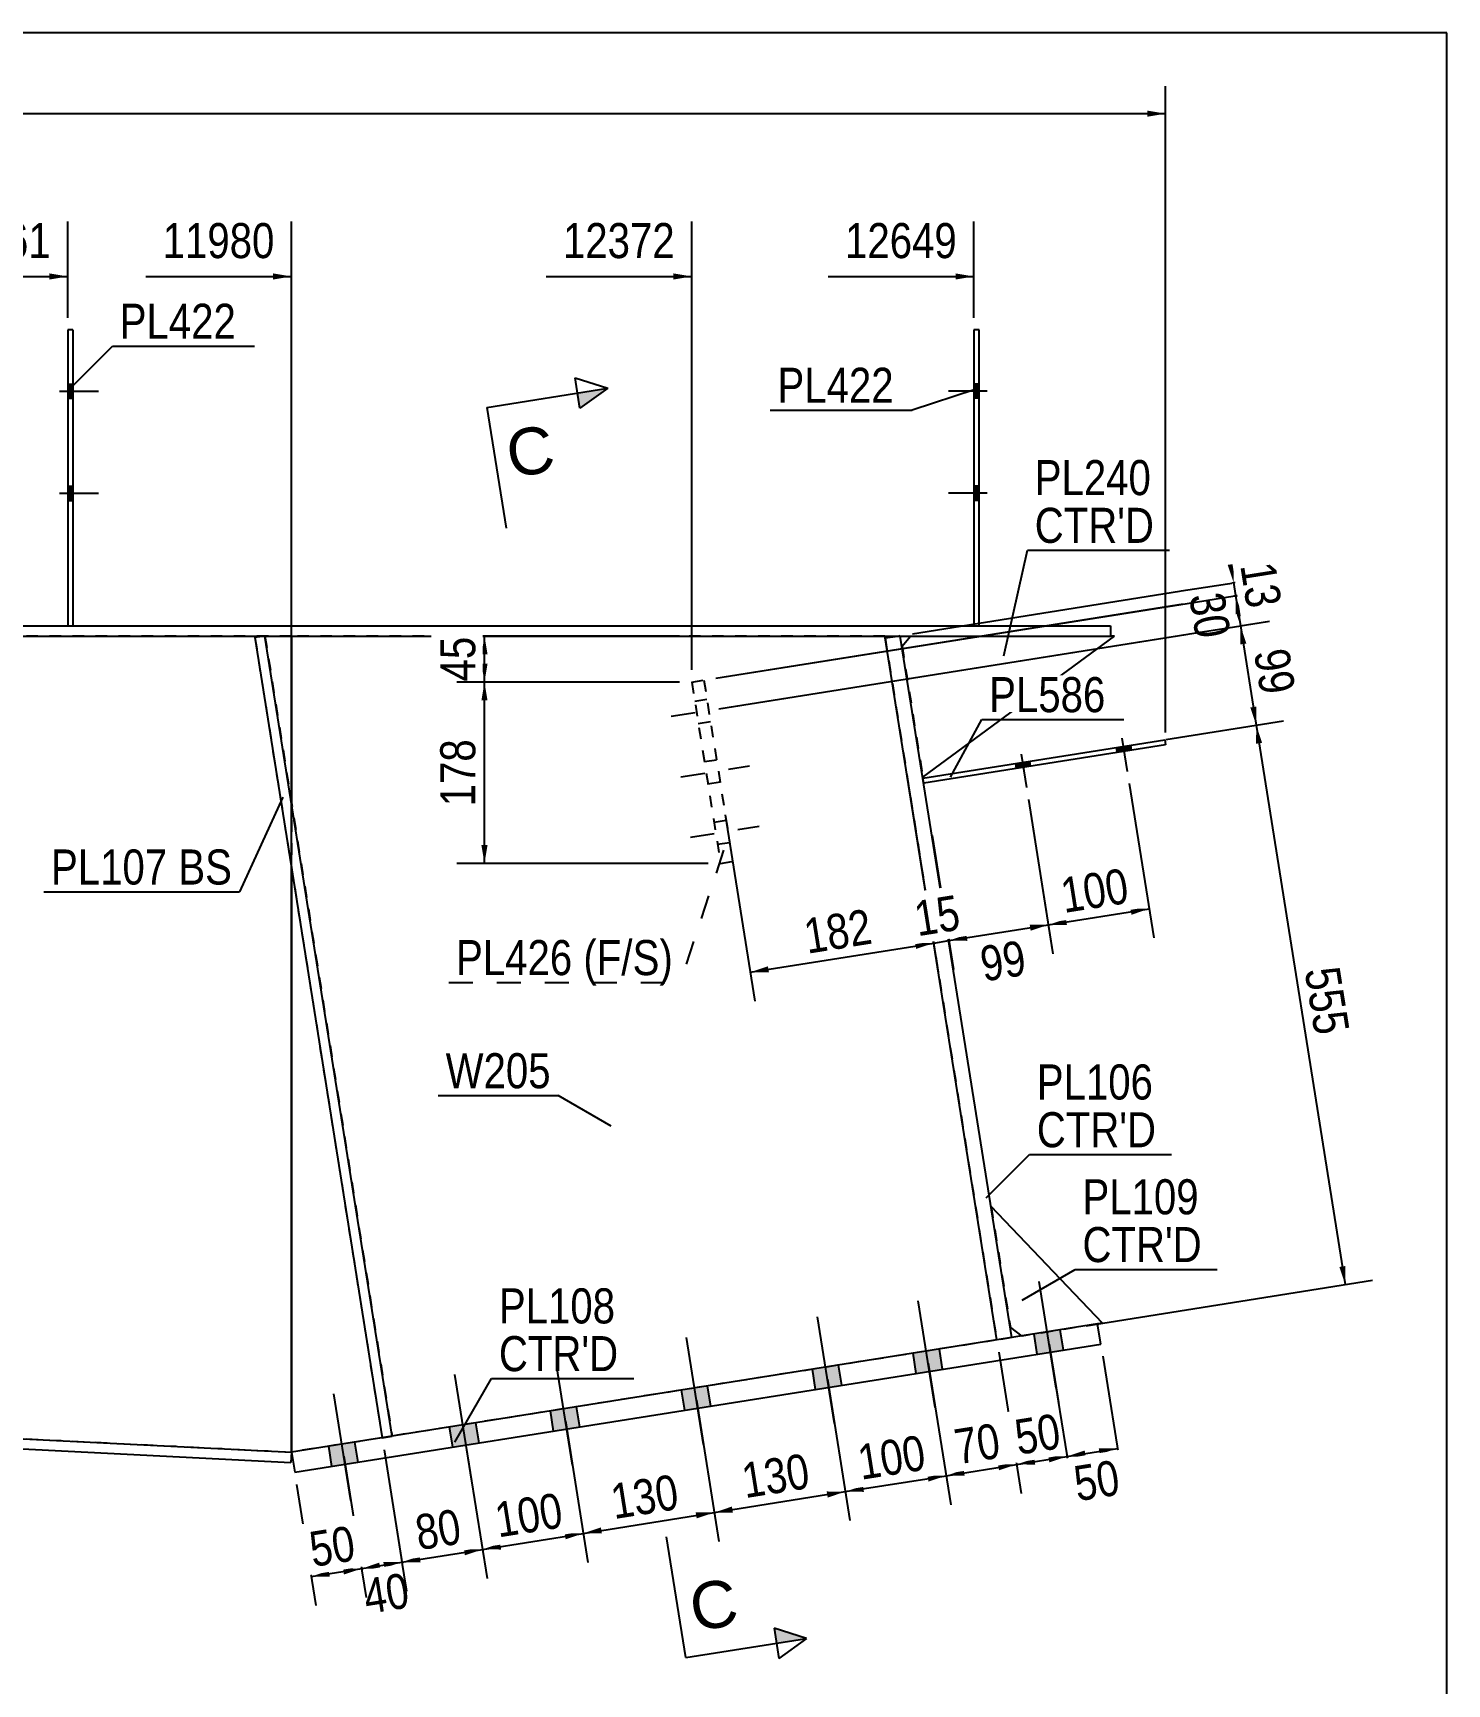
# Model space of a CAD drawing. Header units: millimetres. Extents: x -1018 to -615, y -194 to 83.
# Drawn here: x -730.6 to -615.1, y -52.3 to 82.6 of the extents above; entities that cross this region are included whole.
import ezdxf

# ---------------------------------------------------------------- set-up
doc = ezdxf.new("R2010")
doc.units = ezdxf.units.MM
doc.linetypes.add('DXK_LINE_DOT1', pattern=[1.8814, 0.9407, -0.9407])
doc.linetypes.add('DXK_LINE_DOT2', pattern=[3.9198, 1.9599, -1.9599])
doc.styles.add('Arial', font='ARIAL.TTF', dxfattribs={"height": 0.2})
doc.styles.add('Arial Narrow', font='ARIALN.TTF', dxfattribs={"height": 0.2})

# ---------------------------------------------------------------- blocks, each defined once
blk = doc.blocks.new('Unknown-624476512-1210')
at = {"color": 5, "linetype": 'Continuous'}
for p, q in [((-615.11, 82.59), (-1015.11, 82.59)), ((-615.11, -194.41), (-615.11, 82.59))]:
    blk.add_line(p, q, dxfattribs=at)
blk = doc.blocks.new('Part-624476512-1689 - 1666')
at = {"color": 2, "linetype": 'Continuous'}
for p, q in [((-764.14, 34.17), (-755.81, 34.17)), ((-764.14, 34.17), (-764.14, 33.33)), ((-755.71, 34.17), (-736.85, 34.17)), ((-736.75, 34.17), (-642.59, 34.17)), ((-642.59, 34.17), (-642.59, 33.33)), ((-764.14, 33.33), (-755.81, 33.33)), ((-755.71, 33.33), (-736.85, 33.33)), ((-736.75, 33.33), (-642.59, 33.33))]:
    blk.add_line(p, q, dxfattribs=at)
blk = doc.blocks.new('Part-624476512-2057 - 1666')
at = {"color": 2, "linetype": 'Continuous'}
for p, q in [((-727.34, 58.33), (-727.75, 58.33)), ((-727.75, 58.33), (-727.75, 34.17)), ((-727.34, 58.33), (-727.34, 34.17))]:
    blk.add_line(p, q, dxfattribs=at)
at = {"color": 7, "linetype": 'DXK_LINE_DOT1'}
blk.add_line((-727.75, 34.17), (-727.34, 34.17), dxfattribs=at)
blk = doc.blocks.new('Part-624476512-1738 - 1666')
at = {"color": 2, "linetype": 'Continuous'}
for p, q in [((-789.98, 33.33), (-789.98, -20.83)), ((-709.49, 19.73), (-709.49, 33.33)), ((-709.49, 14.42), (-709.49, -33.33))]:
    blk.add_line(p, q, dxfattribs=at)
at = {"color": 7, "linetype": 'DXK_LINE_DOT1'}
for p, q in [((-755.81, 33.33), (-789.98, 33.33)), ((-736.85, 33.33), (-755.71, 33.33)), ((-709.49, 33.33), (-736.75, 33.33)), ((-709.49, 33.33), (-709.49, 14.42)), ((-789.98, -20.83), (-755.81, -22.54)), ((-755.71, -26.38), (-736.85, -27.32)), ((-736.75, -31.97), (-709.49, -33.33))]:
    blk.add_line(p, q, dxfattribs=at)
blk = doc.blocks.new('Part-624476512-2052 - 1666')
at = {"color": 2, "linetype": 'Continuous'}
for p, q in [((-653.33, 58.33), (-653.75, 58.33)), ((-653.75, 58.33), (-653.75, 34.17)), ((-653.33, 34.17), (-653.33, 58.33))]:
    blk.add_line(p, q, dxfattribs=at)
at = {"color": 7, "linetype": 'DXK_LINE_DOT1'}
blk.add_line((-653.75, 34.17), (-653.33, 34.17), dxfattribs=at)
blk = doc.blocks.new('Part-624476512-1809 - 1666')
at = {"color": 2, "linetype": 'Continuous'}
for p, q in [((-798.43, -20.83), (-806.76, -20.83)), ((-806.76, -20.83), (-806.76, -21.67)), ((-789.98, -20.83), (-798.33, -20.83)), ((-789.98, -20.83), (-755.81, -22.54)), ((-806.76, -21.67), (-798.43, -21.67)), ((-798.33, -21.67), (-790, -21.67)), ((-790, -21.67), (-755.81, -23.38)), ((-755.71, -26.38), (-736.85, -27.32)), ((-755.71, -27.21), (-736.85, -28.16)), ((-736.75, -31.97), (-709.49, -33.33)), ((-736.75, -32.8), (-709.53, -34.17)), ((-709.49, -33.33), (-709.53, -34.17))]:
    blk.add_line(p, q, dxfattribs=at)
blk = doc.blocks.new('Part-624476512-2133 - 1666')
at = {"color": 7, "linetype": 'DXK_LINE_DOT1'}
for p, q in [((-676.79, 29.57), (-675.8, 29.72)), ((-675.8, 29.72), (-673.45, 14.91)), ((-676.79, 29.57), (-674.44, 14.75)), ((-674.44, 14.75), (-673.45, 14.91))]:
    blk.add_line(p, q, dxfattribs=at)
blk = doc.blocks.new('Part-624476512-1884 - 1666')
at = {"color": 2, "linetype": 'Continuous'}
for p, q in [((-661, 33.17), (-659.96, 33.33)), ((-651.88, -24.17), (-661, 33.17)), ((-650.64, -23.98), (-659.76, 33.33))]:
    blk.add_line(p, q, dxfattribs=at)
at = {"color": 7, "linetype": 'DXK_LINE_DOT1'}
for p, q in [((-659.96, 33.33), (-659.76, 33.37)), ((-659.76, 33.37), (-659.76, 33.33)), ((-650.64, -23.98), (-651.88, -24.17))]:
    blk.add_line(p, q, dxfattribs=at)
blk = doc.blocks.new('Part-624476512-1906 - 1666')
at = {"color": 2, "linetype": 'Continuous'}
for p, q in [((-711.65, 33.33), (-712.47, 33.2)), ((-712.47, 33.2), (-702.08, -32.16)), ((-701.26, -32.02), (-711.65, 33.33))]:
    blk.add_line(p, q, dxfattribs=at)
at = {"color": 7, "linetype": 'DXK_LINE_DOT1'}
blk.add_line((-702.08, -32.16), (-701.26, -32.02), dxfattribs=at)
blk = doc.blocks.new('Part-624476512-1928 - 1666')
at = {"color": 7, "linetype": 'DXK_LINE_DOT1'}
for p, q in [((-711.65, 33.33), (-712.47, 33.2)), ((-712.47, 33.2), (-702.08, -32.16)), ((-711.65, 33.33), (-701.26, -32.02))]:
    blk.add_line(p, q, dxfattribs=at)
blk = doc.blocks.new('Part-624476512-1957 - 1666')
at = {"color": 2, "linetype": 'Continuous'}
for p, q in [((-659.62, 32.51), (-658.92, 33.33)), ((-657.92, 21.81), (-642.26, 33.33)), ((-642.26, 33.33), (-642.59, 33.33))]:
    blk.add_line(p, q, dxfattribs=at)
at = {"color": 7, "linetype": 'DXK_LINE_DOT1'}
for p, q in [((-659.62, 32.51), (-657.92, 21.81)), ((-658.92, 33.33), (-642.59, 33.33))]:
    blk.add_line(p, q, dxfattribs=at)
blk = doc.blocks.new('Part-624476512-2111 - 1666')
at = {"color": 2, "linetype": 'Continuous'}
for p, q in [((-657.91, 21.72), (-638.16, 24.86)), ((-638.09, 24.45), (-657.84, 21.31)), ((-638.16, 24.86), (-638.09, 24.45))]:
    blk.add_line(p, q, dxfattribs=at)
at = {"color": 7, "linetype": 'DXK_LINE_DOT1'}
blk.add_line((-657.84, 21.31), (-657.91, 21.72), dxfattribs=at)
blk = doc.blocks.new('Part-624476512-1986 - 1666')
at = {"color": 2, "linetype": 'Continuous'}
for p, q in [((-643.65, -22.86), (-709.49, -33.33)), ((-643.39, -24.51), (-643.65, -22.86)), ((-709.22, -34.98), (-643.39, -24.51)), ((-709.49, -33.33), (-709.22, -34.98))]:
    blk.add_line(p, q, dxfattribs=at)
blk = doc.blocks.new('Part-624476512-2015 - 1666')
at = {"color": 2, "linetype": 'Continuous'}
for p, q in [((-643.24, -22.8), (-652.34, -13.28)), ((-643.24, -22.8), (-643.65, -22.86)), ((-650.77, -23.15), (-649.82, -23.85))]:
    blk.add_line(p, q, dxfattribs=at)
at = {"color": 7, "linetype": 'DXK_LINE_DOT1'}
for p, q in [((-652.34, -13.28), (-650.77, -23.15)), ((-643.65, -22.86), (-649.82, -23.85))]:
    blk.add_line(p, q, dxfattribs=at)
blk = doc.blocks.new('Part-624476512-2295 - 1666')
at = {"color": 2, "linetype": 'Continuous'}
for p, q in [((-709.49, 33.33), (-709.49, 19.73)), ((-661, 33.17), (-661.02, 33.33)), ((-709.49, -33.33), (-709.49, 14.42))]:
    blk.add_line(p, q, dxfattribs=at)
at = {"color": 7, "linetype": 'DXK_LINE_DOT1'}
for p, q in [((-661.02, 33.33), (-709.49, 33.33)), ((-661, 33.17), (-651.88, -24.17)), ((-651.88, -24.17), (-701.26, -32.02)), ((-702.08, -32.16), (-709.49, -33.33))]:
    blk.add_line(p, q, dxfattribs=at)
blk = doc.blocks.new('Bolt-624476512-2296 - 1666')
at = {"linetype": 'Continuous'}
for points in [[(-646.69, -23.35), (-648.83, -23.69), (-648.57, -25.33), (-646.43, -24.99)], [(-646.69, -23.35), (-648.83, -23.69), (-648.57, -25.33), (-646.43, -24.99)], [(-656.57, -24.92), (-658.71, -25.26), (-658.45, -26.9), (-656.31, -26.56)], [(-656.57, -24.92), (-658.71, -25.26), (-658.45, -26.9), (-656.31, -26.56)], [(-664.8, -26.23), (-666.94, -26.57), (-666.68, -28.21), (-664.54, -27.87)], [(-664.8, -26.23), (-666.94, -26.57), (-666.68, -28.21), (-664.54, -27.87)], [(-675.5, -27.93), (-677.64, -28.27), (-677.37, -29.91), (-675.24, -29.57)], [(-675.5, -27.93), (-677.64, -28.27), (-677.37, -29.91), (-675.24, -29.57)], [(-686.2, -29.63), (-688.34, -29.97), (-688.07, -31.62), (-685.93, -31.28)], [(-686.2, -29.63), (-688.34, -29.97), (-688.07, -31.62), (-685.93, -31.28)], [(-694.43, -30.94), (-696.57, -31.28), (-696.3, -32.92), (-694.16, -32.58)], [(-694.43, -30.94), (-696.57, -31.28), (-696.3, -32.92), (-694.16, -32.58)], [(-704.3, -32.51), (-706.44, -32.85), (-706.18, -34.5), (-704.04, -34.15)], [(-704.3, -32.51), (-706.44, -32.85), (-706.18, -34.5), (-704.04, -34.15)]]:
    blk.add_hatch(color=3, dxfattribs=at).paths.add_polyline_path(points)
at = {"color": 3, "linetype": 'Continuous'}
for p, q in [((-647.03, -28.12), (-648.42, -19.4)), ((-647.03, -28.12), (-648.42, -19.4)), ((-656.91, -29.69), (-658.29, -20.97)), ((-656.91, -29.69), (-658.29, -20.97)), ((-665.14, -31), (-666.52, -22.28)), ((-665.14, -31), (-666.52, -22.28)), ((-675.84, -32.7), (-677.22, -23.98)), ((-675.84, -32.7), (-677.22, -23.98)), ((-648.57, -25.33), (-648.83, -23.69)), ((-648.57, -25.33), (-648.83, -23.69)), ((-646.43, -24.99), (-646.69, -23.35)), ((-646.43, -24.99), (-646.69, -23.35)), ((-658.45, -26.9), (-658.71, -25.26)), ((-658.45, -26.9), (-658.71, -25.26)), ((-656.31, -26.56), (-656.57, -24.92)), ((-656.31, -26.56), (-656.57, -24.92)), ((-686.53, -34.4), (-687.92, -25.68)), ((-686.53, -34.4), (-687.92, -25.68)), ((-666.68, -28.21), (-666.94, -26.57)), ((-666.68, -28.21), (-666.94, -26.57)), ((-664.54, -27.87), (-664.8, -26.23)), ((-664.54, -27.87), (-664.8, -26.23)), ((-694.76, -35.71), (-696.15, -26.99)), ((-694.76, -35.71), (-696.15, -26.99)), ((-677.37, -29.91), (-677.64, -28.27)), ((-677.37, -29.91), (-677.64, -28.27)), ((-675.24, -29.57), (-675.5, -27.93)), ((-675.24, -29.57), (-675.5, -27.93)), ((-704.64, -37.28), (-706.03, -28.56)), ((-704.64, -37.28), (-706.03, -28.56)), ((-685.93, -31.28), (-686.2, -29.63)), ((-685.93, -31.28), (-686.2, -29.63)), ((-694.16, -32.58), (-694.43, -30.94)), ((-694.16, -32.58), (-694.43, -30.94)), ((-688.07, -31.62), (-688.34, -29.97)), ((-688.07, -31.62), (-688.34, -29.97)), ((-696.3, -32.92), (-696.57, -31.28)), ((-696.3, -32.92), (-696.57, -31.28)), ((-706.18, -34.5), (-706.44, -32.85)), ((-706.18, -34.5), (-706.44, -32.85)), ((-704.04, -34.15), (-704.3, -32.51)), ((-704.04, -34.15), (-704.3, -32.51))]:
    blk.add_line(p, q, dxfattribs=at)
blk = doc.blocks.new('Bolt-624476512-2297 - 1666')
at = {"color": 3, "linetype": 'DXK_LINE_DOT2'}
for p, q in [((-678.46, 26.77), (-672.86, 27.66)), ((-676.54, 28), (-675.56, 28.16)), ((-676.26, 26.19), (-675.27, 26.35)), ((-675.76, 23.07), (-674.77, 23.22)), ((-677.67, 21.83), (-672.08, 22.72)), ((-675.47, 21.26), (-674.48, 21.41)), ((-676.89, 16.9), (-671.29, 17.79)), ((-674.97, 18.13), (-673.99, 18.29)), ((-674.69, 16.32), (-673.7, 16.47))]:
    blk.add_line(p, q, dxfattribs=at)
blk = doc.blocks.new('Bolt-624476512-2302 - 1666')
at = {"linetype": 'Continuous'}
for points in [[(-727.34, 52.75), (-727.34, 53.91), (-727.75, 53.91), (-727.75, 52.75)], [(-727.34, 52.75), (-727.34, 53.91), (-727.75, 53.91), (-727.75, 52.75)], [(-727.34, 44.41), (-727.34, 45.58), (-727.75, 45.58), (-727.75, 44.41)], [(-727.34, 44.41), (-727.34, 45.58), (-727.75, 45.58), (-727.75, 44.41)]]:
    blk.add_hatch(color=3, dxfattribs=at).paths.add_polyline_path(points)
at = {"color": 3, "linetype": 'Continuous'}
for p, q in [((-728.42, 53.33), (-725.25, 53.33)), ((-728.42, 53.33), (-725.25, 53.33)), ((-727.75, 53.91), (-727.34, 53.91)), ((-727.75, 53.91), (-727.34, 53.91)), ((-727.75, 52.75), (-727.34, 52.75)), ((-727.75, 52.75), (-727.34, 52.75)), ((-728.42, 45), (-725.25, 45)), ((-728.42, 45), (-725.25, 45)), ((-727.75, 45.58), (-727.34, 45.58)), ((-727.75, 45.58), (-727.34, 45.58)), ((-727.75, 44.41), (-727.34, 44.41)), ((-727.75, 44.41), (-727.34, 44.41))]:
    blk.add_line(p, q, dxfattribs=at)
blk = doc.blocks.new('Bolt-624476512-2306 - 1666')
at = {"linetype": 'Continuous'}
for points in [[(-642.06, 23.82), (-640.91, 24), (-640.97, 24.42), (-642.13, 24.23)], [(-642.06, 23.82), (-640.91, 24), (-640.97, 24.42), (-642.13, 24.23)], [(-650.29, 22.51), (-649.14, 22.7), (-649.2, 23.11), (-650.36, 22.92)], [(-650.29, 22.51), (-649.14, 22.7), (-649.2, 23.11), (-650.36, 22.92)]]:
    blk.add_hatch(color=3, dxfattribs=at).paths.add_polyline_path(points)
at = {"color": 3, "linetype": 'Continuous'}
for p, q in [((-641.66, 24.98), (-641.22, 22.27)), ((-641.66, 24.98), (-641.22, 22.27)), ((-640.97, 24.42), (-640.91, 24)), ((-640.97, 24.42), (-640.91, 24)), ((-649.89, 23.67), (-649.45, 20.96)), ((-649.89, 23.67), (-649.45, 20.96)), ((-649.2, 23.11), (-649.14, 22.7)), ((-649.2, 23.11), (-649.14, 22.7)), ((-642.13, 24.23), (-642.06, 23.82)), ((-642.13, 24.23), (-642.06, 23.82)), ((-650.36, 22.92), (-650.29, 22.51)), ((-650.36, 22.92), (-650.29, 22.51))]:
    blk.add_line(p, q, dxfattribs=at)
blk = doc.blocks.new('Bolt-624476512-6372 - 1666')
at = {"linetype": 'Continuous'}
for points in [[(-653.33, 52.75), (-653.33, 53.91), (-653.75, 53.91), (-653.75, 52.75)], [(-653.33, 52.75), (-653.33, 53.91), (-653.75, 53.91), (-653.75, 52.75)], [(-653.33, 44.41), (-653.33, 45.58), (-653.75, 45.58), (-653.75, 44.41)], [(-653.33, 44.41), (-653.33, 45.58), (-653.75, 45.58), (-653.75, 44.41)]]:
    blk.add_hatch(color=3, dxfattribs=at).paths.add_polyline_path(points)
at = {"color": 3, "linetype": 'Continuous'}
for p, q in [((-652.67, 53.33), (-655.83, 53.33)), ((-652.67, 53.33), (-655.83, 53.33)), ((-653.33, 53.91), (-653.75, 53.91)), ((-653.33, 53.91), (-653.75, 53.91)), ((-653.33, 52.75), (-653.75, 52.75)), ((-653.33, 52.75), (-653.75, 52.75)), ((-652.67, 45), (-655.83, 45)), ((-652.67, 45), (-655.83, 45)), ((-653.33, 45.58), (-653.75, 45.58)), ((-653.33, 45.58), (-653.75, 45.58)), ((-653.33, 44.41), (-653.75, 44.41)), ((-653.33, 44.41), (-653.75, 44.41))]:
    blk.add_line(p, q, dxfattribs=at)
blk = doc.blocks.new('StraightDimension-624476512-7643 - 1666')
at = {"linetype": 'Continuous'}
for points in [[(-632.38, 35.11), (-632.37, 36.63), (-631.89, 35.19)], [(-631.97, 35.68), (-631.98, 34.16), (-632.46, 35.6)]]:
    blk.add_hatch(color=7, dxfattribs=at).paths.add_polyline_path(points)
at = {"color": 7, "linetype": 'Continuous'}
for p, q in [((-674.82, 29.88), (-630, 37.01)), ((-632.37, 36.63), (-631.98, 34.16)), ((-674.42, 27.41), (-629.61, 34.54))]:
    blk.add_line(p, q, dxfattribs=at)
at = {"color": 0}
blk.add_wipeout([(-636.09, 32.32), (-631.94, 32.98), (-632.7, 37.77), (-636.85, 37.11)], dxfattribs=at)
at = {"color": 3, "style": 'Arial Narrow'}
blk.add_text('30', height=2.863, rotation=-80.9647, dxfattribs=at).set_placement((-636.17, 36.61))
blk = doc.blocks.new('StraightDimension-624476512-7788 - 1666')
at = {"linetype": 'Continuous'}
for points in [[(-658.55, 8.26), (-657.03, 8.25), (-658.47, 7.77)], [(-670.49, 5.86), (-672.01, 5.87), (-670.57, 6.35)]]:
    blk.add_hatch(color=7, dxfattribs=at).paths.add_polyline_path(points)
at = {"color": 7, "linetype": 'Continuous'}
for p, q in [((-659.08, 21.1), (-656.66, 5.88)), ((-674.05, 18.72), (-671.63, 3.5)), ((-672.01, 5.87), (-657.03, 8.25))]:
    blk.add_line(p, q, dxfattribs=at)
at = {"color": 0}
blk.add_wipeout([(-661.24, 7.73), (-661.9, 11.88), (-668.51, 10.83), (-667.85, 6.68)], dxfattribs=at)
at = {"color": 3, "style": 'Arial Narrow'}
blk.add_text('182', height=2.863, rotation=9.0355, dxfattribs=at).set_placement((-667.35, 7.37))
blk = doc.blocks.new('StraightDimension-624476512-6699 - 1666')
at = {"linetype": 'Continuous'}
blk.add_hatch(color=7, dxfattribs=at).paths.add_polyline_path([(-678.29, 62.95), (-676.79, 62.7), (-678.29, 62.45)])
at = {"color": 7, "linetype": 'Continuous'}
for p, q in [((-676.79, 30.57), (-676.79, 67.2)), ((-688.68, 62.7), (-676.79, 62.7))]:
    blk.add_line(p, q, dxfattribs=at)
at = {"color": 0}
blk.add_wipeout([(-677.57, 63.6), (-677.57, 67.8), (-687.91, 67.8), (-687.91, 63.6)], dxfattribs=at)
at = {"color": 3, "style": 'Arial Narrow'}
blk.add_text('12372', height=2.863, dxfattribs=at).set_placement((-687.31, 64.2))
blk = doc.blocks.new('StraightDimension-624476512-7641 - 1666')
at = {"linetype": 'Continuous'}
for points in [[(-630.7, 24.53), (-630.69, 26.05), (-630.21, 24.61)], [(-623.41, -18.13), (-623.42, -19.65), (-623.9, -18.21)]]:
    blk.add_hatch(color=7, dxfattribs=at).paths.add_polyline_path(points)
at = {"color": 7, "linetype": 'Continuous'}
for p, q in [((-638.08, 24.88), (-628.47, 26.4)), ((-630.69, 26.05), (-623.42, -19.65)), ((-644.59, -23.01), (-621.2, -19.29))]:
    blk.add_line(p, q, dxfattribs=at)
at = {"color": 0}
blk.add_wipeout([(-626.38, -0.08), (-622.23, 0.58), (-623.28, 7.19), (-627.43, 6.53)], dxfattribs=at)
at = {"color": 3, "style": 'Arial Narrow'}
blk.add_text('555', height=2.863, rotation=-80.9647, dxfattribs=at).set_placement((-626.74, 6.03))
blk = doc.blocks.new('StraightDimension-624476512-2736 - 1666')
at = {"linetype": 'Continuous'}
for points in [[(-676.47, -38.25), (-674.95, -38.27), (-676.39, -38.75)], [(-684.13, -39.98), (-685.65, -39.97), (-684.21, -39.48)]]:
    blk.add_hatch(color=7, dxfattribs=at).paths.add_polyline_path(points)
at = {"color": 7, "linetype": 'Continuous'}
for p, q in [((-676.41, -29.09), (-674.57, -40.64)), ((-687.11, -30.79), (-685.27, -42.34)), ((-685.65, -39.97), (-674.95, -38.27))]:
    blk.add_line(p, q, dxfattribs=at)
at = {"color": 0}
blk.add_wipeout([(-677.02, -38.44), (-677.68, -34.3), (-684.28, -35.35), (-683.62, -39.49)], dxfattribs=at)
at = {"color": 3, "style": 'Arial Narrow'}
blk.add_text('130', height=2.863, rotation=9.0355, dxfattribs=at).set_placement((-683.13, -38.81))
blk = doc.blocks.new('StraightDimension-624476512-7786 - 1666')
at = {"linetype": 'Continuous'}
for points in [[(-649.19, 9.75), (-647.67, 9.74), (-649.11, 9.26)], [(-654.28, 8.43), (-655.8, 8.45), (-654.36, 8.93)]]:
    blk.add_hatch(color=7, dxfattribs=at).paths.add_polyline_path(points)
at = {"color": 7, "linetype": 'Continuous'}
for p, q in [((-649.3, 19.97), (-647.32, 7.52)), ((-657.17, 17.04), (-655.44, 6.22)), ((-655.8, 8.45), (-647.67, 9.74))]:
    blk.add_line(p, q, dxfattribs=at)
at = {"color": 0}
blk.add_wipeout([(-648.65, 5.18), (-649.31, 9.33), (-654.11, 8.56), (-653.45, 4.42)], dxfattribs=at)
at = {"color": 3, "style": 'Arial Narrow'}
blk.add_text('99', height=2.863, rotation=9.0355, dxfattribs=at).set_placement((-652.95, 5.1))
blk = doc.blocks.new('StraightDimension-624476512-7961 - 1666')
at = {"linetype": 'Continuous'}
blk.add_hatch(color=7, dxfattribs=at).paths.add_polyline_path([(-639.59, 76.25), (-638.09, 76), (-639.59, 75.75)])
at = {"color": 7, "linetype": 'Continuous'}
for p, q in [((-638.09, 25.45), (-638.09, 78.25)), ((-1000, 76), (-638.09, 76))]:
    blk.add_line(p, q, dxfattribs=at)
blk = doc.blocks.new('StraightDimension-624476512-2668 - 1666')
at = {"linetype": 'Continuous'}
for points in [[(-702.23, -42.86), (-703.75, -42.85), (-702.31, -42.36)], [(-701.98, -42.31), (-700.46, -42.32), (-701.9, -42.8)]]:
    blk.add_hatch(color=7, dxfattribs=at).paths.add_polyline_path(points)
at = {"color": 7, "linetype": 'Continuous'}
for p, q in [((-705.21, -33.67), (-703.4, -45.07)), ((-701.92, -33.14), (-700.11, -44.54)), ((-703.75, -42.85), (-700.46, -42.32))]:
    blk.add_line(p, q, dxfattribs=at)
at = {"color": 0}
blk.add_wipeout([(-699.03, -46.5), (-699.69, -42.35), (-704.48, -43.11), (-703.82, -47.26)], dxfattribs=at)
at = {"color": 3, "style": 'Arial Narrow'}
blk.add_text('40', height=2.863, rotation=9.0355, dxfattribs=at).set_placement((-703.33, -46.57))
blk = doc.blocks.new('StraightDimension-624476512-2686 - 1666')
at = {"linetype": 'Continuous'}
for points in [[(-706.35, -43.51), (-707.87, -43.5), (-706.43, -43.02)], [(-705.28, -42.83), (-703.75, -42.85), (-705.2, -43.33)]]:
    blk.add_hatch(color=7, dxfattribs=at).paths.add_polyline_path(points)
at = {"color": 7, "linetype": 'Continuous'}
for p, q in [((-705.21, -33.67), (-703.38, -45.22)), ((-709.07, -35.97), (-707.49, -45.87)), ((-707.87, -43.5), (-703.75, -42.85))]:
    blk.add_line(p, q, dxfattribs=at)
at = {"color": 0}
blk.add_wipeout([(-703.44, -42.64), (-704.1, -38.5), (-708.89, -39.26), (-708.23, -43.41)], dxfattribs=at)
at = {"color": 3, "style": 'Arial Narrow'}
blk.add_text('50', height=2.863, rotation=9.0355, dxfattribs=at).set_placement((-707.74, -42.72))
blk = doc.blocks.new('StraightDimension-624476512-2699 - 1666')
at = {"linetype": 'Continuous'}
for points in [[(-662.73, -36.58), (-664.25, -36.56), (-662.81, -36.08)], [(-657.54, -35.24), (-656.02, -35.26), (-657.46, -35.74)]]:
    blk.add_hatch(color=7, dxfattribs=at).paths.add_polyline_path(points)
at = {"color": 7, "linetype": 'Continuous'}
for p, q in [((-657.48, -26.08), (-655.64, -37.63)), ((-665.71, -27.38), (-663.87, -38.93)), ((-664.25, -36.56), (-656.02, -35.26))]:
    blk.add_line(p, q, dxfattribs=at)
at = {"color": 0}
blk.add_wipeout([(-656.86, -35.24), (-657.52, -31.09), (-664.12, -32.14), (-663.46, -36.29)], dxfattribs=at)
at = {"color": 3, "style": 'Arial Narrow'}
blk.add_text('100', height=2.863, rotation=9.0355, dxfattribs=at).set_placement((-662.96, -35.6))
blk = doc.blocks.new('StraightDimension-624476512-2705 - 1666')
at = {"linetype": 'Continuous'}
for points in [[(-654.5, -35.27), (-656.02, -35.26), (-654.58, -34.77)], [(-651.78, -34.33), (-650.26, -34.34), (-651.7, -34.82)]]:
    blk.add_hatch(color=7, dxfattribs=at).paths.add_polyline_path(points)
at = {"color": 7, "linetype": 'Continuous'}
for p, q in [((-651.72, -25.16), (-649.88, -36.71)), ((-657.48, -26.08), (-655.64, -37.63)), ((-656.02, -35.26), (-650.26, -34.34))]:
    blk.add_line(p, q, dxfattribs=at)
at = {"color": 0}
blk.add_wipeout([(-650.77, -34.27), (-651.43, -30.12), (-656.22, -30.88), (-655.56, -35.03)], dxfattribs=at)
at = {"color": 3, "style": 'Arial Narrow'}
blk.add_text('70', height=2.863, rotation=9.0355, dxfattribs=at).set_placement((-655.06, -34.34))
blk = doc.blocks.new('StraightDimension-624476512-2709 - 1666')
at = {"linetype": 'Continuous'}
for points in [[(-647.67, -33.67), (-646.15, -33.69), (-647.59, -34.17)], [(-648.74, -34.35), (-650.26, -34.34), (-648.82, -33.86)]]:
    blk.add_hatch(color=7, dxfattribs=at).paths.add_polyline_path(points)
at = {"color": 7, "linetype": 'Continuous'}
for p, q in [((-651.72, -25.16), (-649.88, -36.71)), ((-647.6, -24.51), (-645.77, -36.06)), ((-650.26, -34.34), (-646.15, -33.69))]:
    blk.add_line(p, q, dxfattribs=at)
at = {"color": 0}
blk.add_wipeout([(-645.83, -33.48), (-646.49, -29.33), (-651.28, -30.1), (-650.62, -34.25)], dxfattribs=at)
at = {"color": 3, "style": 'Arial Narrow'}
blk.add_text('50', height=2.863, rotation=9.0355, dxfattribs=at).set_placement((-650.13, -33.56))
blk = doc.blocks.new('StraightDimension-624476512-2723 - 1666')
at = {"linetype": 'Continuous'}
for points in [[(-644.62, -33.7), (-646.15, -33.69), (-644.7, -33.2)], [(-643.55, -33.02), (-642.03, -33.03), (-643.47, -33.51)]]:
    blk.add_hatch(color=7, dxfattribs=at).paths.add_polyline_path(points)
at = {"color": 7, "linetype": 'Continuous'}
for p, q in [((-647.6, -24.51), (-645.79, -35.91)), ((-643.23, -25.5), (-641.68, -35.25)), ((-646.15, -33.69), (-642.03, -33.03))]:
    blk.add_line(p, q, dxfattribs=at)
at = {"color": 0}
blk.add_wipeout([(-641.01, -37.27), (-641.67, -33.12), (-646.46, -33.89), (-645.8, -38.04)], dxfattribs=at)
at = {"color": 3, "style": 'Arial Narrow'}
blk.add_text('50', height=2.863, rotation=9.0355, dxfattribs=at).set_placement((-645.3, -37.35))
blk = doc.blocks.new('StraightDimension-624476512-2745 - 1666')
at = {"linetype": 'Continuous'}
for points in [[(-665.77, -36.55), (-664.25, -36.56), (-665.69, -37.05)], [(-673.43, -38.28), (-674.95, -38.27), (-673.51, -37.78)]]:
    blk.add_hatch(color=7, dxfattribs=at).paths.add_polyline_path(points)
at = {"color": 7, "linetype": 'Continuous'}
for p, q in [((-665.71, -27.38), (-663.87, -38.93)), ((-676.41, -29.09), (-674.57, -40.64)), ((-674.95, -38.27), (-664.25, -36.56))]:
    blk.add_line(p, q, dxfattribs=at)
at = {"color": 0}
blk.add_wipeout([(-666.32, -36.74), (-666.98, -32.59), (-673.58, -33.64), (-672.92, -37.79)], dxfattribs=at)
at = {"color": 3, "style": 'Arial Narrow'}
blk.add_text('130', height=2.863, rotation=9.0355, dxfattribs=at).set_placement((-672.43, -37.1))
blk = doc.blocks.new('StraightDimension-624476512-2754 - 1666')
at = {"linetype": 'Continuous'}
for points in [[(-695.4, -41.26), (-693.88, -41.28), (-695.32, -41.76)], [(-698.94, -42.33), (-700.46, -42.32), (-699.02, -41.84)]]:
    blk.add_hatch(color=7, dxfattribs=at).paths.add_polyline_path(points)
at = {"color": 7, "linetype": 'Continuous'}
for p, q in [((-695.34, -32.1), (-693.5, -43.65)), ((-701.92, -33.14), (-700.09, -44.69)), ((-700.46, -42.32), (-693.88, -41.28))]:
    blk.add_line(p, q, dxfattribs=at)
at = {"color": 0}
blk.add_wipeout([(-694.8, -41.27), (-695.46, -37.12), (-700.25, -37.88), (-699.59, -42.03)], dxfattribs=at)
at = {"color": 3, "style": 'Arial Narrow'}
blk.add_text('80', height=2.863, rotation=9.0355, dxfattribs=at).set_placement((-699.09, -41.35))
blk = doc.blocks.new('StraightDimension-624476512-2767 - 1666')
at = {"linetype": 'Continuous'}
for points in [[(-687.17, -39.96), (-685.65, -39.97), (-687.09, -40.45)], [(-692.36, -41.29), (-693.88, -41.28), (-692.44, -40.79)]]:
    blk.add_hatch(color=7, dxfattribs=at).paths.add_polyline_path(points)
at = {"color": 7, "linetype": 'Continuous'}
for p, q in [((-687.11, -30.79), (-685.27, -42.34)), ((-695.34, -32.1), (-693.5, -43.65)), ((-693.88, -41.28), (-685.65, -39.97))]:
    blk.add_line(p, q, dxfattribs=at)
at = {"color": 0}
blk.add_wipeout([(-686.49, -39.95), (-687.15, -35.8), (-693.75, -36.85), (-693.09, -41)], dxfattribs=at)
at = {"color": 3, "style": 'Arial Narrow'}
blk.add_text('100', height=2.863, rotation=9.0355, dxfattribs=at).set_placement((-692.59, -40.31))
blk = doc.blocks.new('StraightDimension-624476512-3624 - 1666')
at = {"linetype": 'Continuous'}
for points in [[(-693.97, 31.83), (-693.72, 33.33), (-693.47, 31.83)], [(-693.47, 31.07), (-693.72, 29.57), (-693.97, 31.07)]]:
    blk.add_hatch(color=7, dxfattribs=at).paths.add_polyline_path(points)
at = {"color": 7, "linetype": 'Continuous'}
for p, q in [((-677.79, 33.33), (-695.97, 33.33)), ((-693.72, 29.57), (-693.72, 33.33)), ((-677.79, 29.57), (-695.97, 29.57))]:
    blk.add_line(p, q, dxfattribs=at)
at = {"color": 0}
blk.add_wipeout([(-693.87, 33.88), (-698.07, 33.88), (-698.07, 29.02), (-693.87, 29.02)], dxfattribs=at)
at = {"color": 3, "style": 'Arial Narrow'}
blk.add_text('45', height=2.863, rotation=90.0002, dxfattribs=at).set_placement((-694.47, 29.62))
blk = doc.blocks.new('StraightDimension-624476512-3625 - 1666')
at = {"linetype": 'Continuous'}
for points in [[(-693.97, 28.07), (-693.72, 29.57), (-693.47, 28.07)], [(-693.47, 16.25), (-693.72, 14.75), (-693.97, 16.25)]]:
    blk.add_hatch(color=7, dxfattribs=at).paths.add_polyline_path(points)
at = {"color": 7, "linetype": 'Continuous'}
for p, q in [((-677.79, 29.57), (-695.97, 29.57)), ((-693.72, 14.75), (-693.72, 29.57)), ((-675.44, 14.75), (-695.97, 14.75))]:
    blk.add_line(p, q, dxfattribs=at)
at = {"color": 0}
blk.add_wipeout([(-693.87, 25.5), (-698.07, 25.5), (-698.07, 18.82), (-693.87, 18.82)], dxfattribs=at)
at = {"color": 3, "style": 'Arial Narrow'}
blk.add_text('178', height=2.863, rotation=90.0002, dxfattribs=at).set_placement((-694.47, 19.42))
blk = doc.blocks.new('StraightDimension-624476512-6698 - 1666')
at = {"linetype": 'Continuous'}
blk.add_hatch(color=7, dxfattribs=at).paths.add_polyline_path([(-655.25, 62.95), (-653.75, 62.7), (-655.25, 62.45)])
at = {"color": 7, "linetype": 'Continuous'}
for p, q in [((-653.75, 59.33), (-653.75, 67.2)), ((-665.64, 62.7), (-653.75, 62.7))]:
    blk.add_line(p, q, dxfattribs=at)
at = {"color": 0}
blk.add_wipeout([(-654.53, 63.6), (-654.53, 67.8), (-664.87, 67.8), (-664.87, 63.6)], dxfattribs=at)
at = {"color": 3, "style": 'Arial Narrow'}
blk.add_text('12649', height=2.863, dxfattribs=at).set_placement((-664.27, 64.2))
blk = doc.blocks.new('StraightDimension-624476512-6700 - 1666')
at = {"linetype": 'Continuous'}
blk.add_hatch(color=7, dxfattribs=at).paths.add_polyline_path([(-710.99, 62.95), (-709.49, 62.7), (-710.99, 62.45)])
at = {"color": 7, "linetype": 'Continuous'}
for p, q in [((-709.49, -32.33), (-709.49, 67.2)), ((-721.38, 62.7), (-709.49, 62.7))]:
    blk.add_line(p, q, dxfattribs=at)
at = {"color": 0}
blk.add_wipeout([(-710.26, 63.6), (-710.26, 67.8), (-720.6, 67.8), (-720.6, 63.6)], dxfattribs=at)
at = {"color": 3, "style": 'Arial Narrow'}
blk.add_text('11980', height=2.863, dxfattribs=at).set_placement((-720, 64.2))
blk = doc.blocks.new('StraightDimension-624476512-6701 - 1666')
at = {"linetype": 'Continuous'}
blk.add_hatch(color=7, dxfattribs=at).paths.add_polyline_path([(-729.25, 62.95), (-727.75, 62.7), (-729.25, 62.45)])
at = {"color": 7, "linetype": 'Continuous'}
for p, q in [((-727.75, 59.33), (-727.75, 67.2)), ((-739.65, 62.7), (-727.75, 62.7))]:
    blk.add_line(p, q, dxfattribs=at)
at = {"color": 0}
blk.add_wipeout([(-728.53, 63.6), (-728.53, 67.8), (-738.87, 67.8), (-738.87, 63.6)], dxfattribs=at)
at = {"color": 3, "style": 'Arial Narrow'}
blk.add_text('11761', height=2.863, dxfattribs=at).set_placement((-738.27, 64.2))
blk = doc.blocks.new('StraightDimension-624476512-7642 - 1666')
at = {"linetype": 'Continuous'}
for points in [[(-631.99, 32.64), (-631.98, 34.16), (-631.5, 32.72)], [(-630.68, 27.57), (-630.69, 26.05), (-631.17, 27.49)]]:
    blk.add_hatch(color=7, dxfattribs=at).paths.add_polyline_path(points)
at = {"color": 7, "linetype": 'Continuous'}
for p, q in [((-674.42, 27.41), (-629.76, 34.52)), ((-631.98, 34.16), (-630.69, 26.05)), ((-638.08, 24.88), (-628.47, 26.4))]:
    blk.add_line(p, q, dxfattribs=at)
at = {"color": 0}
blk.add_wipeout([(-630.8, 27.73), (-626.66, 28.39), (-627.42, 33.19), (-631.57, 32.53)], dxfattribs=at)
at = {"color": 3, "style": 'Arial Narrow'}
blk.add_text('99', height=2.863, rotation=-80.9647, dxfattribs=at).set_placement((-630.88, 32.03))
blk = doc.blocks.new('StraightDimension-624476512-7644 - 1666')
at = {"linetype": 'Continuous'}
for points in [[(-632.53, 39.21), (-632.54, 37.69), (-633.02, 39.14)], [(-632.38, 35.11), (-632.37, 36.63), (-631.89, 35.19)]]:
    blk.add_hatch(color=7, dxfattribs=at).paths.add_polyline_path(points)
at = {"color": 7, "linetype": 'Continuous'}
for p, q in [((-658.77, 33.52), (-630.32, 38.05)), ((-674.82, 29.88), (-630.15, 36.98)), ((-632.54, 37.69), (-632.37, 36.63))]:
    blk.add_line(p, q, dxfattribs=at)
at = {"color": 0}
blk.add_wipeout([(-631.93, 34.79), (-627.78, 35.45), (-628.54, 40.24), (-632.69, 39.58)], dxfattribs=at)
at = {"color": 3, "style": 'Arial Narrow'}
blk.add_text('13', height=2.863, rotation=-80.9647, dxfattribs=at).set_placement((-632, 39.09))
blk = doc.blocks.new('StraightDimension-624476512-7785 - 1666')
at = {"linetype": 'Continuous'}
for points in [[(-640.96, 11.06), (-639.44, 11.05), (-640.88, 10.56)], [(-646.15, 9.73), (-647.67, 9.74), (-646.23, 10.22)]]:
    blk.add_hatch(color=7, dxfattribs=at).paths.add_polyline_path(points)
at = {"color": 7, "linetype": 'Continuous'}
for p, q in [((-641.07, 21.28), (-639.06, 8.68)), ((-649.3, 19.97), (-647.29, 7.37)), ((-647.67, 9.74), (-639.44, 11.05))]:
    blk.add_line(p, q, dxfattribs=at)
at = {"color": 0}
blk.add_wipeout([(-640.28, 11.07), (-640.94, 15.21), (-647.54, 14.16), (-646.88, 10.02)], dxfattribs=at)
at = {"color": 3, "style": 'Arial Narrow'}
blk.add_text('100', height=2.863, rotation=9.0355, dxfattribs=at).set_placement((-646.38, 10.7))
blk = doc.blocks.new('StraightDimension-624476512-7787 - 1666')
at = {"linetype": 'Continuous'}
for points in [[(-658.55, 8.26), (-657.03, 8.25), (-658.47, 7.77)], [(-654.28, 8.43), (-655.8, 8.45), (-654.36, 8.93)]]:
    blk.add_hatch(color=7, dxfattribs=at).paths.add_polyline_path(points)
at = {"color": 7, "linetype": 'Continuous'}
for p, q in [((-659.08, 21.1), (-656.66, 5.88)), ((-657.17, 17.04), (-655.42, 6.08)), ((-657.03, 8.25), (-655.8, 8.45))]:
    blk.add_line(p, q, dxfattribs=at)
at = {"color": 0}
blk.add_wipeout([(-654.04, 8.88), (-654.7, 13.03), (-659.5, 12.26), (-658.84, 8.11)], dxfattribs=at)
at = {"color": 3, "style": 'Arial Narrow'}
blk.add_text('15', height=2.863, rotation=9.0355, dxfattribs=at).set_placement((-658.34, 8.8))
blk = doc.blocks.new('Mark-624476512-2107 - 1666')
at = {"color": 0}
blk.add_wipeout([(-643, 27.11), (-643, 30.11), (-652.5, 30.11), (-652.5, 27.11)], dxfattribs=at)
blk.add_wipeout([(-643, 27.11), (-643, 30.11), (-652.5, 30.11), (-652.5, 27.11)], dxfattribs=at)
at = {"color": 7, "linetype": 'Continuous'}
for p, q in [((-655.67, 21.8), (-653.1, 26.51)), ((-653.1, 26.51), (-641.5, 26.51))]:
    blk.add_line(p, q, dxfattribs=at)
at = {"color": 3, "style": 'Arial Narrow'}
blk.add_text('PL586', height=2.863, dxfattribs=at).set_placement((-652.5, 27.11))
blk = doc.blocks.new('Mark-624476512-1880 - 1666')
at = {"color": 0}
for points in [[(-639.11, -4.53), (-639.11, -1.53), (-648.61, -1.53), (-648.61, -4.53)], [(-638.86, -8.43), (-638.86, -5.43), (-648.61, -5.43), (-648.61, -8.43)]]:
    blk.add_wipeout(points, dxfattribs=at)
for points in [[(-639.11, -4.53), (-639.11, -1.53), (-648.61, -1.53), (-648.61, -4.53)], [(-638.86, -8.43), (-638.86, -5.43), (-648.61, -5.43), (-648.61, -8.43)]]:
    blk.add_wipeout(points, dxfattribs=at)
at = {"color": 7, "linetype": 'Continuous'}
for p, q in [((-652.75, -12.57), (-649.21, -9.03)), ((-649.21, -9.03), (-637.61, -9.03))]:
    blk.add_line(p, q, dxfattribs=at)
at = {"color": 3, "style": 'Arial Narrow'}
blk.add_text('PL106', height=2.863, dxfattribs=at).set_placement((-648.61, -4.53))
at = {"color": 1, "style": 'Arial Narrow'}
blk.add_text("CTR'D", height=2.863, dxfattribs=at).set_placement((-648.61, -8.43))
blk = doc.blocks.new('Mark-624476512-1953 - 1666')
at = {"color": 0}
for points in [[(-639.27, 44.84), (-639.27, 47.84), (-648.78, 47.84), (-648.78, 44.84)], [(-639.02, 40.94), (-639.02, 43.94), (-648.78, 43.94), (-648.78, 40.94)]]:
    blk.add_wipeout(points, dxfattribs=at)
for points in [[(-639.27, 44.84), (-639.27, 47.84), (-648.78, 47.84), (-648.78, 44.84)], [(-639.02, 40.94), (-639.02, 43.94), (-648.78, 43.94), (-648.78, 40.94)]]:
    blk.add_wipeout(points, dxfattribs=at)
at = {"color": 7, "linetype": 'Continuous'}
for p, q in [((-651.3, 31.71), (-649.38, 40.34)), ((-649.38, 40.34), (-637.77, 40.34))]:
    blk.add_line(p, q, dxfattribs=at)
at = {"color": 3, "style": 'Arial Narrow'}
blk.add_text('PL240', height=2.863, dxfattribs=at).set_placement((-648.78, 44.84))
at = {"color": 1, "style": 'Arial Narrow'}
blk.add_text("CTR'D", height=2.863, dxfattribs=at).set_placement((-648.78, 40.94))
blk = doc.blocks.new('Mark-624476512-1982 - 1666')
at = {"color": 0}
for points in [[(-683.03, -22.82), (-683.03, -19.82), (-692.54, -19.82), (-692.54, -22.82)], [(-682.78, -26.72), (-682.78, -23.72), (-692.54, -23.72), (-692.54, -26.72)]]:
    blk.add_wipeout(points, dxfattribs=at)
for points in [[(-683.03, -22.82), (-683.03, -19.82), (-692.54, -19.82), (-692.54, -22.82)], [(-682.78, -26.72), (-682.78, -23.72), (-692.54, -23.72), (-692.54, -26.72)]]:
    blk.add_wipeout(points, dxfattribs=at)
at = {"color": 7, "linetype": 'Continuous'}
for p, q in [((-696.14, -32.51), (-693.14, -27.32)), ((-693.14, -27.32), (-681.53, -27.32))]:
    blk.add_line(p, q, dxfattribs=at)
at = {"color": 3, "style": 'Arial Narrow'}
blk.add_text('PL108', height=2.863, dxfattribs=at).set_placement((-692.54, -22.82))
at = {"color": 1, "style": 'Arial Narrow'}
blk.add_text("CTR'D", height=2.863, dxfattribs=at).set_placement((-692.54, -26.72))
blk = doc.blocks.new('Mark-624476512-2011 - 1666')
at = {"color": 0}
for points in [[(-635.37, -13.91), (-635.37, -10.91), (-644.88, -10.91), (-644.88, -13.91)], [(-635.12, -17.81), (-635.12, -14.81), (-644.88, -14.81), (-644.88, -17.81)]]:
    blk.add_wipeout(points, dxfattribs=at)
for points in [[(-635.37, -13.91), (-635.37, -10.91), (-644.88, -10.91), (-644.88, -13.91)], [(-635.12, -17.81), (-635.12, -14.81), (-644.88, -14.81), (-644.88, -17.81)]]:
    blk.add_wipeout(points, dxfattribs=at)
at = {"color": 7, "linetype": 'Continuous'}
for p, q in [((-649.81, -20.91), (-645.48, -18.41)), ((-645.48, -18.41), (-633.87, -18.41))]:
    blk.add_line(p, q, dxfattribs=at)
at = {"color": 3, "style": 'Arial Narrow'}
blk.add_text('PL109', height=2.863, dxfattribs=at).set_placement((-644.88, -13.91))
at = {"color": 1, "style": 'Arial Narrow'}
blk.add_text("CTR'D", height=2.863, dxfattribs=at).set_placement((-644.88, -17.81))
blk = doc.blocks.new('Mark-624476512-2053 - 1666')
at = {"color": 0}
blk.add_wipeout([(-714.01, 57.61), (-714.01, 60.61), (-723.51, 60.61), (-723.51, 57.61)], dxfattribs=at)
blk.add_wipeout([(-714.01, 57.61), (-714.01, 60.61), (-723.51, 60.61), (-723.51, 57.61)], dxfattribs=at)
at = {"color": 7, "linetype": 'Continuous'}
for p, q in [((-727.65, 53.48), (-724.11, 57.01)), ((-724.11, 57.01), (-712.51, 57.01))]:
    blk.add_line(p, q, dxfattribs=at)
at = {"color": 3, "style": 'Arial Narrow'}
blk.add_text('PL422', height=2.863, dxfattribs=at).set_placement((-723.51, 57.61))
blk = doc.blocks.new('Mark-624476512-2129 - 1666')
at = {"color": 0}
for points in [[(-686.54, 5.63), (-686.54, 8.63), (-696.04, 8.63), (-696.04, 5.63)], [(-678.34, 5.63), (-678.34, 8.63), (-685.64, 8.63), (-685.64, 5.63)]]:
    blk.add_wipeout(points, dxfattribs=at)
for points in [[(-686.54, 5.63), (-686.54, 8.63), (-696.04, 8.63), (-696.04, 5.63)], [(-678.34, 5.63), (-678.34, 8.63), (-685.64, 8.63), (-685.64, 5.63)]]:
    blk.add_wipeout(points, dxfattribs=at)
at = {"color": 7, "linetype": 'DXK_LINE_DOT2'}
for p in [(-674.2, 15.83), (-696.64, 5.03)]:
    blk.add_line(p, (-677.74, 5.03), dxfattribs=at)
at = {"color": 3, "style": 'Arial Narrow'}
for s, p in [('PL426', (-696.04, 5.63)), ('(F/', (-685.64, 5.63)), ('S)', (-681.62, 5.63))]:
    blk.add_text(s, height=2.863, dxfattribs=at).set_placement(p)
blk = doc.blocks.new('Mark-624476512-2291 - 1666')
at = {"color": 0}
blk.add_wipeout([(-688.3, -3.61), (-688.3, -0.61), (-696.89, -0.61), (-696.89, -3.61)], dxfattribs=at)
blk.add_wipeout([(-688.3, -3.61), (-688.3, -0.61), (-696.89, -0.61), (-696.89, -3.61)], dxfattribs=at)
at = {"color": 7, "linetype": 'Continuous'}
for p in [(-697.49, -4.21), (-683.37, -6.71)]:
    blk.add_line(p, (-687.7, -4.21), dxfattribs=at)
at = {"color": 3, "style": 'Arial Narrow'}
blk.add_text('W205', height=2.863, dxfattribs=at).set_placement((-696.89, -3.61))
blk = doc.blocks.new('SectionMark-624476512-2943 - 1666')
at = {"linetype": 'Continuous'}
for points in [[(-685.92, 51.95), (-686.12, 53.18), (-683.65, 53.57)], [(-669.88, -48.94), (-670.07, -47.71), (-667.41, -48.55)]]:
    blk.add_hatch(color=30, dxfattribs=at).paths.add_polyline_path(points)
at = {"color": 30, "linetype": 'Continuous'}
for p, q in [((-685.92, 51.95), (-686.31, 54.42)), ((-686.31, 54.42), (-683.65, 53.57)), ((-693.52, 52), (-683.65, 53.57)), ((-683.65, 53.57), (-685.92, 51.95)), ((-667.41, -48.55), (-670.07, -47.71)), ((-670.07, -47.71), (-669.68, -50.18)), ((-667.41, -48.55), (-669.68, -50.18))]:
    blk.add_line(p, q, dxfattribs=at)
at = {"color": 0, "linetype": 'Continuous'}
for points in [[(-687.79, 46.84), (-688.42, 50.79), (-692.22, 50.19), (-691.59, 46.24)], [(-672.81, -47.39), (-673.43, -43.43), (-677.24, -44.04), (-676.61, -47.99)]]:
    blk.add_wipeout(points, dxfattribs=at)
at = {"color": 30, "linetype": 'Continuous'}
for p, q in [((-693.52, 52), (-691.95, 42.13)), ((-677.28, -50.12), (-678.85, -40.25)), ((-677.28, -50.12), (-667.41, -48.55))]:
    blk.add_line(p, q, dxfattribs=at)
at = {"color": 96, "linetype": 'Continuous', "style": 'Arial'}
for p in [(-691.59, 46.24), (-676.61, -47.99)]:
    blk.add_text('C', height=3.82, rotation=9.0355, dxfattribs=at).set_placement(p)
blk = doc.blocks.new('MarkSet-624476512-3039 - 1666')
at = {"color": 0}
for points in [[(-719.62, 13.03), (-719.62, 16.03), (-729.12, 16.03), (-729.12, 13.03)], [(-714.33, 13.03), (-714.33, 16.03), (-718.72, 16.03), (-718.72, 13.03)]]:
    blk.add_wipeout(points, dxfattribs=at)
for points in [[(-719.62, 13.03), (-719.62, 16.03), (-729.12, 16.03), (-729.12, 13.03)], [(-714.33, 13.03), (-714.33, 16.03), (-718.72, 16.03), (-718.72, 13.03)]]:
    blk.add_wipeout(points, dxfattribs=at)
at = {"color": 7, "linetype": 'Continuous'}
for p in [(-710.2, 20.17), (-729.72, 12.43)]:
    blk.add_line(p, (-713.73, 12.43), dxfattribs=at)
at = {"color": 3, "style": 'Arial Narrow'}
for s, p in [('PL107', (-729.12, 13.03)), ('BS', (-718.72, 13.03))]:
    blk.add_text(s, height=2.863, dxfattribs=at).set_placement(p)
blk = doc.blocks.new('Mark-624476512-5348 - 1666')
at = {"color": 7, "linetype": 'Continuous'}
blk.add_line((-653.64, 53.47), (-658.79, 51.78), dxfattribs=at)
at = {"color": 0}
blk.add_wipeout([(-660.29, 52.38), (-660.29, 55.38), (-669.79, 55.38), (-669.79, 52.38)], dxfattribs=at)
blk.add_wipeout([(-660.29, 52.38), (-660.29, 55.38), (-669.79, 55.38), (-669.79, 52.38)], dxfattribs=at)
at = {"color": 7, "linetype": 'Continuous'}
blk.add_line((-670.39, 51.78), (-658.79, 51.78), dxfattribs=at)
at = {"color": 3, "style": 'Arial Narrow'}
blk.add_text('PL422', height=2.863, dxfattribs=at).set_placement((-669.79, 52.38))

msp = doc.modelspace()

# ---------------------------------------------------------------- block references
for name in ['Unknown-624476512-1210', 'Part-624476512-2057 - 1666', 'Part-624476512-2052 - 1666', 'Bolt-624476512-2302 - 1666', 'Bolt-624476512-6372 - 1666', 'Part-624476512-1689 - 1666', 'Part-624476512-1738 - 1666', 'Part-624476512-1906 - 1666', 'Part-624476512-1928 - 1666', 'Part-624476512-2295 - 1666', 'Part-624476512-1884 - 1666', 'Part-624476512-1957 - 1666', 'Part-624476512-2133 - 1666', 'Bolt-624476512-2297 - 1666', 'Part-624476512-2111 - 1666', 'Bolt-624476512-2306 - 1666', 'Part-624476512-2015 - 1666', 'Bolt-624476512-2296 - 1666', 'Part-624476512-1809 - 1666', 'Part-624476512-1986 - 1666']:
    msp.add_blockref(name, (0, 0))

# ---------------------------------------------------------------- next in the draw order: block references
for name in ['StraightDimension-624476512-6699 - 1666', 'StraightDimension-624476512-7643 - 1666', 'StraightDimension-624476512-7641 - 1666', 'StraightDimension-624476512-7788 - 1666', 'Mark-624476512-2291 - 1666', 'StraightDimension-624476512-2699 - 1666', 'StraightDimension-624476512-2736 - 1666', 'StraightDimension-624476512-2668 - 1666']:
    msp.add_blockref(name, (0, 0))

# ---------------------------------------------------------------- next in the draw order: block references
for name in ['StraightDimension-624476512-7961 - 1666', 'StraightDimension-624476512-7786 - 1666', 'Mark-624476512-1880 - 1666', 'StraightDimension-624476512-2705 - 1666', 'StraightDimension-624476512-2745 - 1666', 'StraightDimension-624476512-2754 - 1666', 'StraightDimension-624476512-2686 - 1666']:
    msp.add_blockref(name, (0, 0))

# ---------------------------------------------------------------- next in the draw order: block references
for name in ['StraightDimension-624476512-6701 - 1666', 'StraightDimension-624476512-6700 - 1666', 'StraightDimension-624476512-6698 - 1666', 'StraightDimension-624476512-3624 - 1666', 'StraightDimension-624476512-7642 - 1666', 'StraightDimension-624476512-7787 - 1666', 'StraightDimension-624476512-7785 - 1666', 'Mark-624476512-2011 - 1666', 'StraightDimension-624476512-2709 - 1666', 'StraightDimension-624476512-2767 - 1666']:
    msp.add_blockref(name, (0, 0))

# ---------------------------------------------------------------- next in the draw order: block references
for name in ['Mark-624476512-2053 - 1666', 'StraightDimension-624476512-3625 - 1666', 'MarkSet-624476512-3039 - 1666', 'Mark-624476512-1982 - 1666', 'StraightDimension-624476512-2723 - 1666']:
    msp.add_blockref(name, (0, 0))

# ---------------------------------------------------------------- next in the draw order: block references
for name in ['StraightDimension-624476512-7644 - 1666', 'Mark-624476512-2129 - 1666']:
    msp.add_blockref(name, (0, 0))

# ---------------------------------------------------------------- next in the draw order: block references
for name in ['SectionMark-624476512-2943 - 1666', 'Mark-624476512-1953 - 1666', 'Mark-624476512-2107 - 1666']:
    msp.add_blockref(name, (0, 0))

# ---------------------------------------------------------------- next in the draw order: block references
msp.add_blockref('Mark-624476512-5348 - 1666', (0, 0))

doc.saveas('drawing.dxf')
